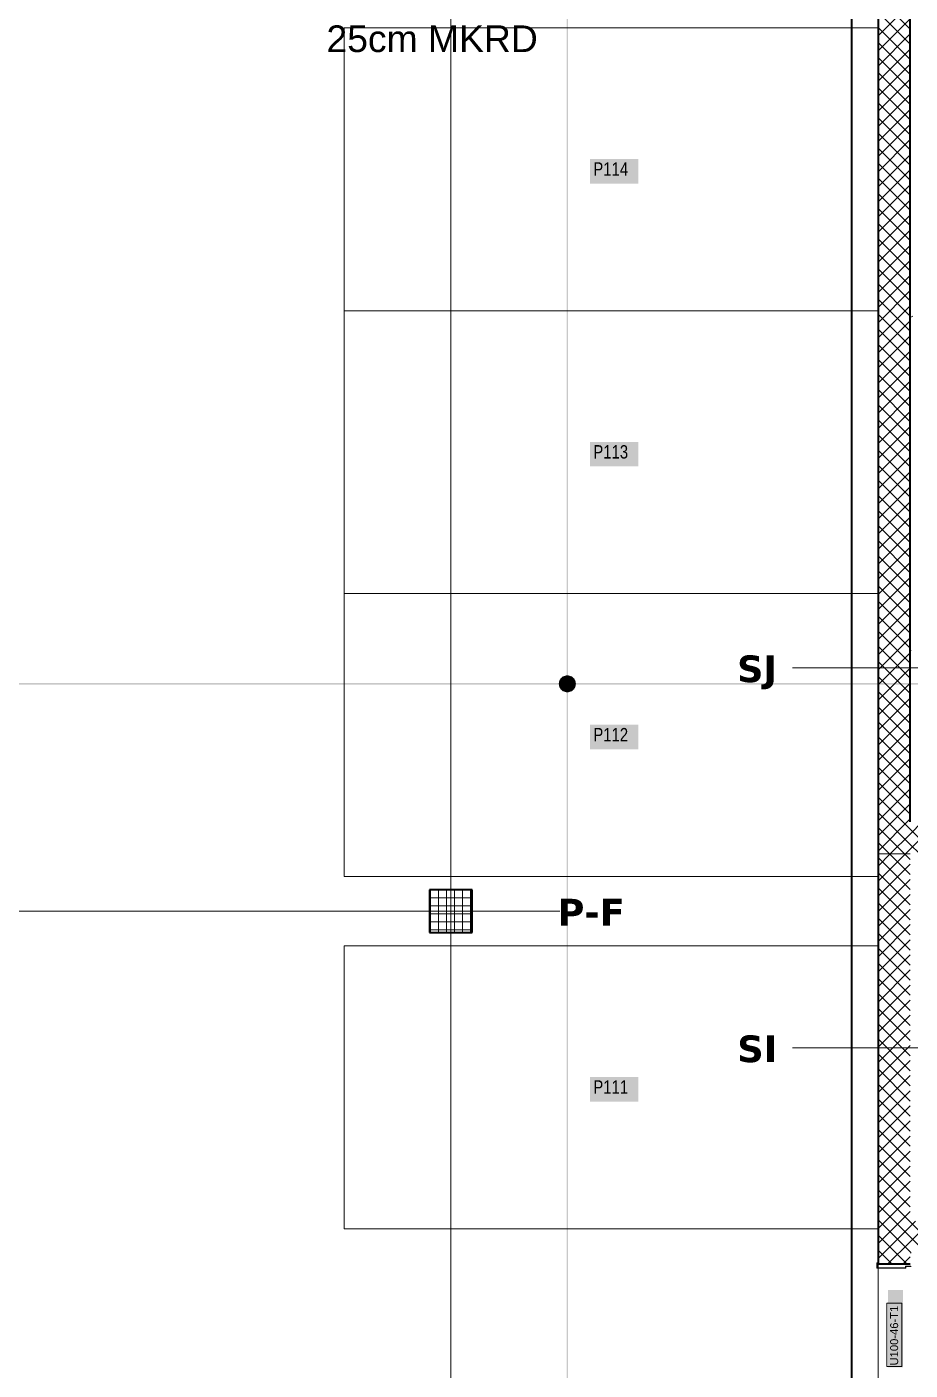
# Model space of a CAD drawing. Extents: x -1067 to 23308, y -6822 to 57810.
# Drawn here: x -244.5 to -79.1, y 185.9 to 437.5 of the extents above; entities that cross this region are included whole.
import ezdxf
from ezdxf.lldxf.tags import DXFTag

# ---------------------------------------------------------------- set-up
doc = ezdxf.new("R2010")
doc.units = 0
doc.layers.get('0').update_dxf_attribs({"lineweight": 13})
for name, color, linetype, lineweight, true_color in [('A-____-MATC-OTLN', 7, 'Strichpunkt - Mittel', 40, 0x0080ff), ('EL01_WAN_Leitung_Potentialausgleich', 1, 'fein_strichliert', 13, 0xff0000), ('S-GRID-____-IDEN', 7, 'Continuous', 9, 0x5555aa)]:
    doc.layers.add(name, color=color, linetype=linetype, lineweight=lineweight, true_color=true_color)
for name, color, linetype, lineweight in [('A-DOOR-____-IDEN', 7, 'Continuous', 5), ('A-DOOR-____-OTLN', 7, 'Continuous', 9), ('A-DOOR-FRAM-MCUT', 7, 'Continuous', 9), ('A-FLOR-____-OTLN', 7, 'Continuous', 9), ('A-WALL-____-MCUT', 7, 'Continuous', 35), ('A-WALL-____-PATT', 7, 'Continuous', 35), ('C-PRKG-____-IDEN', 7, 'Continuous', 5), ('C-PRKG-____-OTLN', 7, 'Continuous', 9), ('S-COLS-____-MCUT', 7, 'Continuous', 35), ('S-COLS-____-OTLN', 7, 'Continuous', 9), ('S-GRID-____-OTLN', 7, 'Continuous', 5)]:
    doc.layers.add(name, color=color, linetype=linetype, lineweight=lineweight)
doc.styles.get("Standard").update_dxf_attribs({"font": 'arial.ttf'})
tags = doc.linetypes.add('_Rasterlinie_', pattern=[0.375, 0.2, -0.05, 0.075, -0.05]).pattern_tags.tags
tags[10:11] = [DXFTag(74, 4), DXFTag(75, 0), DXFTag(340, '0'), DXFTag(46, 1.0), DXFTag(50, 0.0), DXFTag(44, 0.0), DXFTag(45, 0.0)]
tags[8:9] = [DXFTag(74, 4), DXFTag(75, 0), DXFTag(340, '0'), DXFTag(46, 1.0), DXFTag(50, 0.0), DXFTag(44, 0.0), DXFTag(45, 0.0)]
tags[6:7] = [DXFTag(74, 4), DXFTag(75, 0), DXFTag(340, '0'), DXFTag(46, 1.0), DXFTag(50, 0.0), DXFTag(44, 0.0), DXFTag(45, 0.0)]
tags[4:5] = [DXFTag(74, 4), DXFTag(75, 0), DXFTag(340, '0'), DXFTag(46, 1.0), DXFTag(50, 0.0), DXFTag(44, 0.0), DXFTag(45, 0.0)]
tags = doc.linetypes.add('fein_strichliert', pattern=[4, 1, -2, 1]).pattern_tags.tags
tags[8:9] = [DXFTag(74, 4), DXFTag(75, 0), DXFTag(340, '0'), DXFTag(46, 0.0), DXFTag(50, 0.0), DXFTag(44, 0.0), DXFTag(45, 0.0)]
tags[6:7] = [DXFTag(74, 4), DXFTag(75, 0), DXFTag(340, '0'), DXFTag(46, 0.0), DXFTag(50, 0.0), DXFTag(44, 0.0), DXFTag(45, 0.0)]
tags[4:5] = [DXFTag(74, 4), DXFTag(75, 0), DXFTag(340, '0'), DXFTag(46, 0.0), DXFTag(50, 0.0), DXFTag(44, 0.0), DXFTag(45, 0.0)]
tags = doc.linetypes.add('Grundrissdarstellung Sturz', pattern=[0.25, 0.15, -0.05, 0, -0.05]).pattern_tags.tags
tags[10:11] = [DXFTag(74, 4), DXFTag(75, 0), DXFTag(340, '0'), DXFTag(46, 1.0), DXFTag(50, 0.0), DXFTag(44, 0.0), DXFTag(45, 0.0)]
tags[8:9] = [DXFTag(74, 4), DXFTag(75, 0), DXFTag(340, '0'), DXFTag(46, 1.0), DXFTag(50, 0.0), DXFTag(44, 0.0), DXFTag(45, 0.0)]
tags[6:7] = [DXFTag(74, 4), DXFTag(75, 0), DXFTag(340, '0'), DXFTag(46, 1.0), DXFTag(50, 0.0), DXFTag(44, 0.0), DXFTag(45, 0.0)]
tags[4:5] = [DXFTag(74, 4), DXFTag(75, 0), DXFTag(340, '0'), DXFTag(46, 1.0), DXFTag(50, 0.0), DXFTag(44, 0.0), DXFTag(45, 0.0)]
tags = doc.linetypes.add('Strichpunkt - Mittel', pattern=[0.35, 0.15, -0.1, 0, -0.1]).pattern_tags.tags
tags[10:11] = [DXFTag(74, 4), DXFTag(75, 0), DXFTag(340, '0'), DXFTag(46, 1.0), DXFTag(50, 0.0), DXFTag(44, 0.0), DXFTag(45, 0.0)]
tags[8:9] = [DXFTag(74, 4), DXFTag(75, 0), DXFTag(340, '0'), DXFTag(46, 1.0), DXFTag(50, 0.0), DXFTag(44, 0.0), DXFTag(45, 0.0)]
tags[6:7] = [DXFTag(74, 4), DXFTag(75, 0), DXFTag(340, '0'), DXFTag(46, 1.0), DXFTag(50, 0.0), DXFTag(44, 0.0), DXFTag(45, 0.0)]
tags[4:5] = [DXFTag(74, 4), DXFTag(75, 0), DXFTag(340, '0'), DXFTag(46, 1.0), DXFTag(50, 0.0), DXFTag(44, 0.0), DXFTag(45, 0.0)]

# ---------------------------------------------------------------- blocks, each defined once
blk = doc.blocks.new('Referenz-A0UJ2E68XE', base_point=(-1062.18, -175.86))
at = {"layer": 'A-____-MATC-OTLN', "color": 0, "linetype": 'Strichpunkt - Mittel', "ltscale": 0.4}
blk.add_line((-90.1, 560.56), (-90.1, -172.39), dxfattribs=at)
at = {"layer": 'A-DOOR-____-IDEN', "color": 0, "linetype": 'Continuous', "ltscale": 0.13}
for p, q in [((-83.46, 186.55), (-83.46, 198.39)), ((-83.46, 198.39), (-80.68, 198.39)), ((-80.68, 198.39), (-80.68, 186.55)), ((-80.68, 186.55), (-83.46, 186.55))]:
    blk.add_line(p, q, dxfattribs=at)
at = {"layer": 'A-DOOR-____-IDEN', "color": 7, "linetype": 'Continuous', "ltscale": 0.13, "true_color": 0xffffff}
for points in [[(-83.22, 186.37), (-80.46, 186.37), (-83.22, 200.91)], [(-80.46, 186.37), (-83.22, 200.91), (-80.46, 200.91)]]:
    blk.add_solid(points, dxfattribs=at)
at = {"layer": 'A-DOOR-____-OTLN', "color": 0, "linetype": 'Grundrissdarstellung Sturz', "ltscale": 0.13}
blk.add_line((-85.1, 181.78), (-85.1, 205.78), dxfattribs=at)
at = {"layer": 'A-DOOR-FRAM-MCUT', "color": 0, "linetype": 'Continuous', "ltscale": 0.13}
for p, q in [((-85.3, 205.98), (-85.1, 205.98)), ((-85.3, 204.98), (-85.3, 205.98)), ((-79.9, 204.98), (-85.3, 204.98)), ((-85.26, 205.94), (-85.26, 205.02)), ((-85.1, 205.94), (-85.26, 205.94)), ((-85.26, 205.02), (-79.94, 205.02)), ((-79.94, 205.32), (-78.94, 205.32)), ((-79.94, 205.02), (-79.94, 205.32)), ((-79.9, 205.28), (-79.9, 204.98)), ((-78.9, 205.28), (-79.9, 205.28))]:
    blk.add_line(p, q, dxfattribs=at)
at = {"layer": 'A-FLOR-____-OTLN', "color": 0, "linetype": 'Continuous', "ltscale": 0.13}
for p, q in [((-85.1, 205.78), (-85.1, 205.02)), ((-85.1, 204.98), (-85.1, 182.57))]:
    blk.add_line(p, q, dxfattribs=at)
at = {"layer": 'A-WALL-____-MCUT', "color": 0, "linetype": 'Continuous', "ltscale": 0.35}
for p, q in [((-85.1, 444.38), (-85.1, 205.78)), ((-79.1, 413.85), (-79.1, 444.38)), ((-79.1, 288.58), (-79.1, 413.85)), ((-85.1, 205.78), (-79.1, 205.78))]:
    blk.add_line(p, q, dxfattribs=at)
at = {"layer": 'A-WALL-____-MCUT', "color": 0, "linetype": 'Continuous', "lineweight": 9, "ltscale": 0.13}
blk.add_line((-85.1, 282.58), (-79.1, 282.58), dxfattribs=at)
at = {"layer": 'A-WALL-____-PATT', "color": 0, "linetype": 'Continuous', "lineweight": 9, "ltscale": 0.13}
for p, q in [((-79.1, 437.11), (-85.1, 443.11)), ((-85.1, 435.86), (-79.1, 441.86)), ((-79.1, 434.28), (-85.1, 440.28)), ((-85.1, 433.04), (-79.1, 439.04)), ((-79.1, 431.45), (-85.1, 437.45)), ((-85.1, 430.21), (-79.1, 436.21)), ((-79.1, 428.62), (-85.1, 434.62)), ((-85.1, 427.38), (-79.1, 433.38)), ((-79.1, 425.79), (-85.1, 431.79)), ((-85.1, 424.55), (-79.1, 430.55)), ((-79.1, 422.97), (-85.1, 428.97)), ((-85.1, 421.72), (-79.1, 427.72)), ((-79.1, 420.14), (-85.1, 426.14)), ((-85.1, 418.89), (-79.1, 424.89)), ((-79.1, 417.31), (-85.1, 423.31)), ((-85.1, 416.06), (-79.1, 422.06)), ((-79.1, 414.48), (-85.1, 420.48)), ((-85.1, 413.24), (-79.1, 419.24)), ((-79.1, 411.65), (-85.1, 417.65)), ((-85.1, 410.41), (-79.1, 416.41)), ((-79.1, 408.82), (-85.1, 414.82)), ((-85.1, 407.58), (-79.1, 413.58)), ((-79.1, 406), (-85.1, 412)), ((-85.1, 404.75), (-79.1, 410.75)), ((-79.1, 403.17), (-85.1, 409.17)), ((-85.1, 401.92), (-79.1, 407.92)), ((-79.1, 400.34), (-85.1, 406.34)), ((-85.1, 399.09), (-79.1, 405.09)), ((-79.1, 397.51), (-85.1, 403.51)), ((-85.1, 396.27), (-79.1, 402.27)), ((-79.1, 394.68), (-85.1, 400.68)), ((-85.1, 393.44), (-79.1, 399.44)), ((-79.1, 391.85), (-85.1, 397.85)), ((-85.1, 390.61), (-79.1, 396.61)), ((-79.1, 389.02), (-85.1, 395.02)), ((-85.1, 387.78), (-79.1, 393.78)), ((-79.1, 386.2), (-85.1, 392.2)), ((-85.1, 384.95), (-79.1, 390.95)), ((-79.1, 383.37), (-85.1, 389.37)), ((-85.1, 382.12), (-79.1, 388.12)), ((-79.1, 380.54), (-85.1, 386.54)), ((-85.1, 379.3), (-79.1, 385.3)), ((-79.1, 377.71), (-85.1, 383.71)), ((-78.58, 383.33), (-79.1, 383.07)), ((-85.1, 376.47), (-79.1, 382.47)), ((-79.1, 374.88), (-85.1, 380.88)), ((-85.1, 373.64), (-79.1, 379.64)), ((-79.1, 372.05), (-85.1, 378.05)), ((-85.1, 370.81), (-79.1, 376.81)), ((-79.1, 369.23), (-85.1, 375.23)), ((-85.1, 367.98), (-79.1, 373.98)), ((-79.1, 366.4), (-85.1, 372.4)), ((-85.1, 365.15), (-79.1, 371.15)), ((-79.1, 363.57), (-85.1, 369.57)), ((-85.1, 362.32), (-79.1, 368.32)), ((-79.1, 360.74), (-85.1, 366.74)), ((-85.1, 359.5), (-79.1, 365.5)), ((-79.1, 357.91), (-85.1, 363.91)), ((-85.1, 356.67), (-79.1, 362.67)), ((-79.1, 355.08), (-85.1, 361.08)), ((-85.1, 353.84), (-79.1, 359.84)), ((-79.1, 352.26), (-85.1, 358.26)), ((-85.1, 351.01), (-79.1, 357.01)), ((-79.1, 349.43), (-85.1, 355.43)), ((-85.1, 348.18), (-79.1, 354.18)), ((-79.1, 346.6), (-85.1, 352.6)), ((-85.1, 345.35), (-79.1, 351.35)), ((-79.1, 343.77), (-85.1, 349.77)), ((-85.1, 342.53), (-79.1, 348.53)), ((-79.1, 340.94), (-85.1, 346.94)), ((-85.1, 339.7), (-79.1, 345.7)), ((-79.1, 338.11), (-85.1, 344.11)), ((-85.1, 336.87), (-79.1, 342.87)), ((-79.1, 335.28), (-85.1, 341.28)), ((-85.1, 334.04), (-79.1, 340.04)), ((-79.1, 332.46), (-85.1, 338.46)), ((-85.1, 331.21), (-79.1, 337.21)), ((-79.1, 329.63), (-85.1, 335.63)), ((-85.1, 328.38), (-79.1, 334.38)), ((-79.1, 326.8), (-85.1, 332.8)), ((-85.1, 325.56), (-79.1, 331.56)), ((-79.1, 323.97), (-85.1, 329.97)), ((-85.1, 322.73), (-79.1, 328.73)), ((-79.1, 321.14), (-85.1, 327.14)), ((-85.1, 319.9), (-79.1, 325.9)), ((-79.1, 318.31), (-85.1, 324.31)), ((-85.1, 317.07), (-79.1, 323.07)), ((-79.1, 315.49), (-85.1, 321.49)), ((-85.1, 314.24), (-79.1, 320.24)), ((-78.93, 320.68), (-79.1, 320.59)), ((-79.1, 312.66), (-85.1, 318.66)), ((-85.1, 311.41), (-79.1, 317.41)), ((-79.1, 309.83), (-85.1, 315.83)), ((-85.1, 308.58), (-79.1, 314.58)), ((-79.1, 307), (-85.1, 313)), ((-85.1, 305.76), (-79.1, 311.76)), ((-79.1, 304.17), (-85.1, 310.17)), ((-85.1, 302.93), (-79.1, 308.93)), ((-79.1, 301.34), (-85.1, 307.34)), ((-85.1, 300.1), (-79.1, 306.1)), ((-79.1, 298.51), (-85.1, 304.51)), ((-85.1, 297.27), (-79.1, 303.27)), ((-79.1, 295.69), (-85.1, 301.69)), ((-85.1, 294.44), (-79.1, 300.44)), ((-79.1, 292.86), (-85.1, 298.86)), ((-85.1, 291.61), (-79.1, 297.61)), ((-79.1, 290.03), (-85.1, 296.03)), ((-85.1, 288.79), (-79.1, 294.79)), ((-79.1, 287.2), (-85.1, 293.2)), ((-85.1, 285.96), (-79.1, 291.96)), ((-79.1, 284.37), (-85.1, 290.37)), ((-85.1, 283.13), (-79.1, 289.13)), ((-80.13, 282.58), (-85.1, 287.54)), ((-79.1, 286.3), (-76.82, 288.58)), ((-79.1, 283.47), (-73.99, 288.58)), ((-74.47, 282.58), (-79.1, 287.2)), ((-82.96, 282.58), (-85.1, 284.72)), ((-82.82, 282.58), (-79.1, 286.3)), ((-85.1, 280.3), (-82.82, 282.58)), ((-85.1, 277.47), (-79.99, 282.58)), ((-79.1, 275.89), (-85.1, 281.89)), ((-79.1, 278.72), (-82.96, 282.58)), ((-79.1, 281.54), (-80.13, 282.58)), ((-79.99, 282.58), (-79.1, 283.47)), ((-77.3, 282.58), (-79.1, 284.37)), ((-85.1, 274.64), (-79.1, 280.64)), ((-79.1, 273.06), (-85.1, 279.06)), ((-85.1, 271.82), (-79.1, 277.82)), ((-79.1, 270.23), (-85.1, 276.23)), ((-85.1, 268.99), (-79.1, 274.99)), ((-79.1, 267.4), (-85.1, 273.4)), ((-85.1, 266.16), (-79.1, 272.16)), ((-79.1, 264.57), (-85.1, 270.57)), ((-85.1, 263.33), (-79.1, 269.33)), ((-79.1, 261.75), (-85.1, 267.75)), ((-85.1, 260.5), (-79.1, 266.5)), ((-79.1, 258.92), (-85.1, 264.92)), ((-85.1, 257.67), (-79.1, 263.67)), ((-79.1, 256.09), (-85.1, 262.09)), ((-85.1, 254.84), (-79.1, 260.84)), ((-79.1, 253.26), (-85.1, 259.26)), ((-85.1, 252.02), (-79.1, 258.02)), ((-79.1, 250.43), (-85.1, 256.43)), ((-85.1, 249.19), (-79.1, 255.19)), ((-79.1, 247.6), (-85.1, 253.6)), ((-85.1, 246.36), (-79.1, 252.36)), ((-79.1, 244.77), (-85.1, 250.77)), ((-85.1, 243.53), (-79.1, 249.53)), ((-79.1, 241.95), (-85.1, 247.95)), ((-85.1, 240.7), (-79.1, 246.7)), ((-79.1, 239.12), (-85.1, 245.12)), ((-85.1, 237.87), (-79.1, 243.87)), ((-79.1, 236.29), (-85.1, 242.29)), ((-85.1, 235.05), (-79.1, 241.05)), ((-79.1, 233.46), (-85.1, 239.46)), ((-85.1, 232.22), (-79.1, 238.22)), ((-79.1, 230.63), (-85.1, 236.63)), ((-85.1, 229.39), (-79.1, 235.39)), ((-79.1, 227.8), (-85.1, 233.8)), ((-85.1, 226.56), (-79.1, 232.56)), ((-79.1, 224.98), (-85.1, 230.98)), ((-85.1, 223.73), (-79.1, 229.73)), ((-79.1, 222.15), (-85.1, 228.15)), ((-85.1, 220.9), (-79.1, 226.9)), ((-79.1, 219.32), (-85.1, 225.32)), ((-85.1, 218.07), (-79.1, 224.07)), ((-79.1, 216.49), (-85.1, 222.49)), ((-85.1, 215.25), (-79.1, 221.25)), ((-79.1, 213.66), (-85.1, 219.66)), ((-85.1, 212.42), (-79.1, 218.42)), ((-79.1, 210.83), (-85.1, 216.83)), ((-85.1, 209.59), (-79.1, 215.59)), ((-79.1, 208.01), (-85.1, 214.01)), ((-85.1, 206.76), (-79.1, 212.76)), ((-79.1, 212.76), (-78.08, 213.78)), ((-79.1, 209.93), (-75.25, 213.78)), ((-73.21, 207.78), (-79.1, 213.66)), ((-79.7, 205.78), (-85.1, 211.18)), ((-83.25, 205.78), (-79.1, 209.93)), ((-76.04, 207.78), (-79.1, 210.83)), ((-82.52, 205.78), (-85.1, 208.35)), ((-80.43, 205.78), (-79.1, 207.1)), ((-78.87, 207.78), (-79.1, 208.01))]:
    blk.add_line(p, q, dxfattribs=at)
at = {"layer": 'C-PRKG-____-IDEN', "color": 7, "linetype": 'Continuous', "ltscale": 0.13, "true_color": 0xffffff}
for points in [[(-139.05, 408.19), (-129.98, 408.19), (-139.05, 412.78)], [(-129.98, 408.19), (-139.05, 412.78), (-129.98, 412.78)], [(-139.05, 355.2), (-129.98, 355.2), (-139.05, 359.79)], [(-129.98, 355.2), (-139.05, 359.79), (-129.98, 359.79)], [(-139.05, 302.21), (-129.98, 302.21), (-139.05, 306.81)], [(-129.98, 302.21), (-139.05, 306.81), (-129.98, 306.81)], [(-139.05, 236.19), (-129.98, 236.19), (-139.05, 240.78)], [(-129.98, 236.19), (-139.05, 240.78), (-129.98, 240.78)]]:
    blk.add_solid(points, dxfattribs=at)
at = {"layer": 'C-PRKG-____-OTLN', "color": 0, "linetype": 'Continuous', "ltscale": 0.13}
for p, q in [((-185.1, 437.34), (-185.1, 384.35)), ((-85.1, 437.34), (-185.1, 437.34)), ((-85.1, 437.34), (-185.1, 437.34)), ((-185.1, 437.34), (-185.1, 384.35)), ((-185.1, 384.35), (-185.1, 437.34)), ((-185.1, 437.34), (-85.1, 437.34)), ((-185.1, 437.34), (-185.1, 437.34)), ((-85.1, 437.34), (-85.1, 384.35)), ((-85.1, 437.34), (-85.1, 384.35)), ((-185.1, 384.35), (-185.1, 331.37)), ((-85.1, 384.35), (-185.1, 384.35)), ((-85.1, 384.35), (-185.1, 384.35)), ((-185.1, 384.35), (-185.1, 331.37)), ((-185.1, 331.37), (-185.1, 384.35)), ((-185.1, 384.35), (-85.1, 384.35)), ((-185.1, 384.35), (-185.1, 384.35)), ((-85.1, 384.35), (-185.1, 384.35)), ((-185.1, 384.35), (-85.1, 384.35)), ((-85.1, 384.35), (-185.1, 384.35)), ((-185.1, 384.35), (-185.1, 384.35)), ((-85.1, 384.35), (-85.1, 331.37)), ((-85.1, 384.35), (-85.1, 331.37)), ((-85.1, 331.37), (-185.1, 331.37)), ((-185.1, 331.37), (-185.1, 278.38)), ((-185.1, 331.37), (-185.1, 331.36)), ((-185.1, 331.37), (-85.1, 331.37)), ((-185.1, 331.37), (-185.1, 331.36)), ((-185.1, 331.36), (-185.1, 278.38)), ((-85.1, 331.36), (-185.1, 331.36)), ((-185.1, 278.38), (-185.1, 331.36)), ((-185.1, 331.36), (-85.1, 331.36)), ((-85.1, 331.36), (-185.1, 331.36)), ((-85.1, 331.36), (-185.1, 331.36)), ((-85.1, 331.36), (-85.1, 278.38)), ((-85.1, 331.36), (-85.1, 278.38)), ((-85.1, 278.38), (-185.1, 278.38)), ((-185.1, 278.38), (-85.1, 278.38)), ((-85.1, 278.38), (-185.1, 278.38)), ((-185.1, 278.38), (-185.1, 278.38)), ((-185.1, 212.36), (-185.1, 265.34)), ((-85.1, 265.34), (-185.1, 265.34)), ((-85.1, 265.34), (-185.1, 265.34)), ((-185.1, 265.34), (-185.1, 212.36)), ((-185.1, 212.36), (-185.1, 265.34)), ((-185.1, 265.34), (-85.1, 265.34)), ((-185.1, 265.34), (-185.1, 265.34)), ((-85.1, 223.49), (-85.1, 265.34)), ((-85.1, 265.34), (-85.1, 223.49)), ((-85.1, 212.36), (-85.1, 223.49)), ((-85.1, 223.49), (-85.1, 212.36)), ((-85.1, 212.36), (-185.1, 212.36)), ((-185.1, 212.36), (-85.1, 212.36)), ((-85.1, 212.36), (-185.1, 212.36)), ((-185.1, 212.36), (-185.1, 212.36))]:
    blk.add_line(p, q, dxfattribs=at)
at = {"layer": 'S-COLS-____-MCUT', "color": 0, "linetype": 'Continuous', "ltscale": 0.35}
for p, q in [((-161.1, 275.88), (-169.1, 275.88)), ((-169.1, 275.88), (-169.1, 267.88)), ((-161.1, 267.88), (-161.1, 275.88)), ((-169.1, 267.88), (-161.1, 267.88))]:
    blk.add_line(p, q, dxfattribs=at)
at = {"layer": 'S-COLS-____-OTLN', "color": 0, "linetype": 'Continuous', "ltscale": 0.13}
for p, q in [((-169.1, 275.84), (-161.1, 275.84)), ((-169.1, 274.34), (-161.1, 274.34)), ((-168.94, 267.88), (-168.94, 275.88)), ((-167.44, 267.88), (-167.44, 275.88)), ((-165.94, 267.88), (-165.94, 275.88)), ((-164.44, 267.88), (-164.44, 275.88)), ((-162.94, 267.88), (-162.94, 275.88)), ((-161.44, 267.88), (-161.44, 275.88)), ((-169.1, 272.84), (-161.1, 272.84)), ((-169.1, 271.34), (-161.1, 271.34)), ((-169.1, 269.84), (-161.1, 269.84)), ((-169.1, 268.34), (-161.1, 268.34))]:
    blk.add_line(p, q, dxfattribs=at)
at = {"layer": 'S-GRID-____-OTLN', "color": 0, "linetype": '_Rasterlinie_', "ltscale": 0.13}
for p, q in [((-165.1, -172.39), (-165.1, 546.38)), ((-101.1, 317.48), (198.84, 317.48)), ((-1046.54, 271.88), (-144.67, 271.88)), ((-101.1, 246.28), (198.84, 246.28))]:
    blk.add_line(p, q, dxfattribs=at)
at = {"layer": 'A-DOOR-____-IDEN', "color": 0, "linetype": 'Continuous', "ltscale": 0.13, "insert": (-82.84, 186.75), "char_height": 1.5, "attachment_point": 1, "rotation": 90}
blk.add_mtext('{\\fArial;U100-46-T1}', dxfattribs=at)
at = {"layer": 'C-PRKG-____-IDEN', "color": 0, "linetype": 'Continuous', "ltscale": 0.13, "char_height": 2.5, "attachment_point": 1}
for s, insert in [('{\\W0.8;\\fArial;P114}', (-138.43, 412.16)), ('{\\W0.8;\\fArial;P113}', (-138.43, 359.17)), ('{\\W0.8;\\fArial;P112}', (-138.43, 306.18)), ('{\\W0.8;\\fArial;P111}', (-138.43, 240.16))]:
    blk.add_mtext(s, dxfattribs=dict(at, insert=insert))
at = {"layer": 'S-GRID-____-IDEN', "color": 0, "linetype": 'Continuous', "lineweight": 5, "ltscale": 0.13, "char_height": 5, "attachment_point": 1}
for s, insert in [('{\\fVerdana|b1|i0;SJ}', (-111.5, 319.77)), ('{\\fVerdana|b1|i0;P-F}', (-145.12, 274.17)), ('{\\fVerdana|b1|i0;SI}', (-111.46, 248.57))]:
    blk.add_mtext(s, dxfattribs=dict(at, insert=insert))
blk = doc.blocks.new('Anschlusspunkt-A0UJ2E7UXE', base_point=(-144.79, 312.95))
at = {"color": 0, "linetype": 'ByBlock', "lineweight": -2, "ltscale": 0.13}
for p, q in [((-144.78, 314.65), (-144.79, 314.45)), ((-144.74, 314.84), (-144.78, 314.65)), ((-144.68, 315.03), (-144.74, 314.84)), ((-144.59, 315.2), (-144.68, 315.03)), ((-144.48, 315.37), (-144.59, 315.2)), ((-144.35, 315.51), (-144.48, 315.37)), ((-144.21, 315.64), (-144.35, 315.51)), ((-144.04, 315.75), (-144.21, 315.64)), ((-143.87, 315.84), (-144.04, 315.75)), ((-143.68, 315.9), (-143.87, 315.84)), ((-143.49, 315.94), (-143.68, 315.9)), ((-143.29, 315.95), (-143.49, 315.94)), ((-143.1, 315.94), (-143.29, 315.95)), ((-142.9, 315.9), (-143.1, 315.94)), ((-142.72, 315.84), (-142.9, 315.9)), ((-142.54, 315.75), (-142.72, 315.84)), ((-142.38, 315.64), (-142.54, 315.75)), ((-142.23, 315.51), (-142.38, 315.64)), ((-142.1, 315.37), (-142.23, 315.51)), ((-141.99, 315.2), (-142.1, 315.37)), ((-141.91, 315.03), (-141.99, 315.2)), ((-141.84, 314.84), (-141.91, 315.03)), ((-141.81, 314.65), (-141.84, 314.84)), ((-141.79, 314.45), (-141.81, 314.65)), ((-144.79, 314.45), (-144.78, 314.26)), ((-144.78, 314.26), (-144.74, 314.07)), ((-144.74, 314.07), (-144.68, 313.88)), ((-144.68, 313.88), (-144.59, 313.7)), ((-144.59, 313.7), (-144.48, 313.54)), ((-144.48, 313.54), (-144.35, 313.39)), ((-144.35, 313.39), (-144.21, 313.26)), ((-144.21, 313.26), (-144.04, 313.16)), ((-144.04, 313.16), (-143.87, 313.07)), ((-143.87, 313.07), (-143.68, 313.01)), ((-143.68, 313.01), (-143.49, 312.97)), ((-143.49, 312.97), (-143.29, 312.95)), ((-143.29, 312.95), (-143.1, 312.97)), ((-143.1, 312.97), (-142.9, 313.01)), ((-142.9, 313.01), (-142.72, 313.07)), ((-142.72, 313.07), (-142.54, 313.16)), ((-142.54, 313.16), (-142.38, 313.26)), ((-142.38, 313.26), (-142.23, 313.39)), ((-142.23, 313.39), (-142.1, 313.54)), ((-142.1, 313.54), (-141.99, 313.7)), ((-141.99, 313.7), (-141.91, 313.88)), ((-141.91, 313.88), (-141.84, 314.07)), ((-141.84, 314.07), (-141.81, 314.26)), ((-141.81, 314.26), (-141.79, 314.45))]:
    blk.add_line(p, q, dxfattribs=at)
for points in [[(-141.79, 314.45), (-144.79, 314.45), (-141.84, 314.84)], [(-144.79, 314.45), (-141.84, 314.84), (-144.74, 314.84)], [(-141.84, 314.85), (-144.74, 314.85), (-141.99, 315.2)], [(-144.74, 314.85), (-141.99, 315.2), (-144.6, 315.2)], [(-141.84, 314.84), (-144.74, 314.84), (-141.84, 314.85)], [(-144.74, 314.84), (-141.84, 314.85), (-144.74, 314.85)], [(-141.99, 315.2), (-144.6, 315.2), (-142, 315.21)], [(-144.6, 315.2), (-142, 315.21), (-144.58, 315.21)], [(-142, 315.21), (-144.58, 315.21), (-142.23, 315.51)], [(-144.58, 315.21), (-142.23, 315.51), (-144.36, 315.51)], [(-142.23, 315.51), (-144.36, 315.51), (-142.24, 315.52)], [(-144.36, 315.51), (-142.24, 315.52), (-144.34, 315.52)], [(-142.24, 315.52), (-144.34, 315.52), (-142.53, 315.74)], [(-144.34, 315.52), (-142.53, 315.74), (-144.06, 315.74)], [(-142.53, 315.74), (-144.06, 315.74), (-142.56, 315.76)], [(-144.06, 315.74), (-142.56, 315.76), (-144.02, 315.76)], [(-142.56, 315.76), (-144.02, 315.76), (-142.9, 315.9)], [(-144.02, 315.76), (-142.9, 315.9), (-143.7, 315.9)], [(-142.9, 315.9), (-143.7, 315.9), (-142.92, 315.91)], [(-143.7, 315.9), (-142.92, 315.91), (-143.63, 315.91)], [(-142.92, 315.91), (-143.63, 315.91), (-143.32, 315.95)], [(-144.74, 314.07), (-141.79, 314.45), (-144.79, 314.45)], [(-141.84, 314.07), (-144.74, 314.07), (-141.79, 314.45)], [(-141.84, 314.06), (-144.74, 314.06), (-141.84, 314.07)], [(-144.74, 314.06), (-141.84, 314.07), (-144.74, 314.07)], [(-144.6, 313.71), (-141.84, 314.06), (-144.74, 314.06)], [(-141.99, 313.71), (-144.6, 313.71), (-141.84, 314.06)], [(-144.58, 313.7), (-141.99, 313.71), (-144.6, 313.71)], [(-142, 313.7), (-144.58, 313.7), (-141.99, 313.71)], [(-144.36, 313.4), (-142, 313.7), (-144.58, 313.7)], [(-142.23, 313.4), (-144.36, 313.4), (-142, 313.7)], [(-144.34, 313.38), (-142.23, 313.4), (-144.36, 313.4)], [(-142.24, 313.38), (-144.34, 313.38), (-142.23, 313.4)], [(-144.06, 313.16), (-142.24, 313.38), (-144.34, 313.38)], [(-142.53, 313.16), (-144.06, 313.16), (-142.24, 313.38)], [(-144.02, 313.15), (-142.53, 313.16), (-144.06, 313.16)], [(-142.56, 313.15), (-144.02, 313.15), (-142.53, 313.16)], [(-143.7, 313.01), (-142.56, 313.15), (-144.02, 313.15)], [(-142.9, 313.01), (-143.7, 313.01), (-142.56, 313.15)], [(-143.63, 313), (-142.9, 313.01), (-143.7, 313.01)], [(-142.92, 313), (-143.63, 313), (-142.9, 313.01)], [(-143.32, 312.95), (-142.92, 313), (-143.63, 313)]]:
    blk.add_solid(points, dxfattribs=at)
blk = doc.blocks.new('Polylinie-A0UJ2E84XE', base_point=(-688.09, 314.3))
at = {"color": 0, "linetype": 'ByBlock', "lineweight": -2, "ltscale": 0.13}
for points in [[(-688.09, 314.3), (198.84, 314.3), (-688.09, 314.6)], [(198.84, 314.3), (-688.09, 314.6), (198.84, 314.6)]]:
    blk.add_solid(points, dxfattribs=at)
blk = doc.blocks.new('Bauteilbeschriftung-A0UJ2EA2XE', base_point=(-188.4, 432.82))
at = {"color": 0, "linetype": 'ByBlock', "lineweight": -2, "ltscale": 0.13, "insert": (-188.4, 437.82), "char_height": 5, "attachment_point": 1}
blk.add_mtext('{\\fArial;25cm MKRD}', dxfattribs=at)

msp = doc.modelspace()

# ---------------------------------------------------------------- linework, layer by layer
at = {"layer": 'EL01_WAN_Leitung_Potentialausgleich', "linetype": 'ByBlock', "ltscale": 0.13}
for points in [[(-143.44, -172.39), (-143.14, -172.39), (-143.44, 473.38)], [(-143.14, -172.39), (-143.44, 473.38), (-143.14, 473.38)]]:
    msp.add_solid(points, dxfattribs=at)

# ---------------------------------------------------------------- block references
at = {"color": 9, "lineweight": 25, "ltscale": 0.25, "true_color": 0xc0c0c0}
msp.add_blockref('Referenz-A0UJ2E68XE', (-1062.18, -175.86), dxfattribs=at)
at = {"layer": 'EL01_WAN_Leitung_Potentialausgleich', "linetype": 'ByBlock', "ltscale": 0.13}
for name, p in [('Bauteilbeschriftung-A0UJ2EA2XE', (-188.4, 432.82)), ('Polylinie-A0UJ2E84XE', (-688.09, 314.3)), ('Anschlusspunkt-A0UJ2E7UXE', (-144.79, 312.95))]:
    msp.add_blockref(name, p, dxfattribs=at)

doc.saveas('drawing.dxf')
